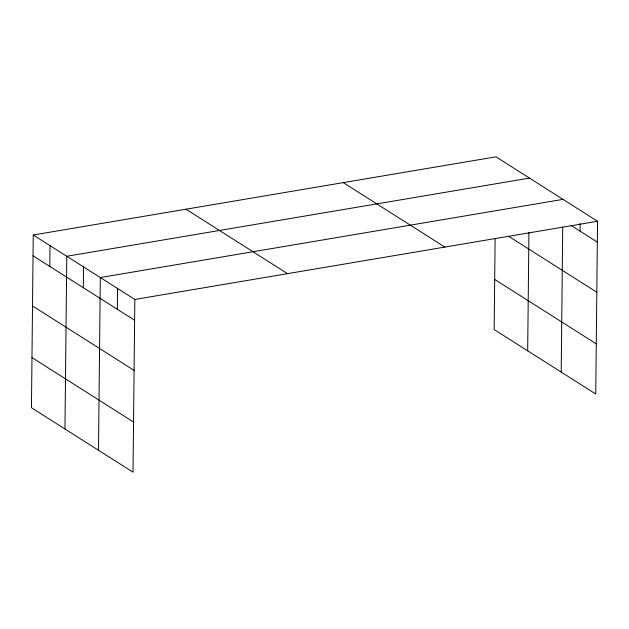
<?xml version="1.0" encoding="UTF-8"?>
<svg xmlns="http://www.w3.org/2000/svg" width="629" height="629" viewBox="0 0 629 629"><rect width="100%" height="100%" fill="white"/><g stroke="black" fill="none" stroke-linecap="round" stroke-linejoin="round"><path stroke-width="0.94" d="M33.258 235.002L31.45 407.718L133.026 472.175L134.834 299.451L33.258 235.002L495.974 156.825L597.55 221.282L595.742 393.998L494.166 329.549L495.117 238.485M49.801 266.437L50.021 245.632M64.968 428.994L66.776 256.27L529.492 178.093M83.319 287.712L83.539 266.9M98.494 450.262L100.302 277.538L563.01 199.362M117.348 309.303L117.568 288.499M527.684 350.817L528.918 232.644M561.202 372.085L562.727 226.92M580.064 231.126L580.142 223.562M134.834 299.451L597.55 221.282M571.022 225.386L597.33 242.086M508.798 236.37L596.811 292.218M343.277 182.622L444.852 247.079M494.685 279.418L596.268 343.866M185.956 209.198L287.532 273.654M33.038 255.806L134.622 320.255M32.519 305.938L134.095 370.395M31.977 357.587L133.552 422.043"/></g></svg>
